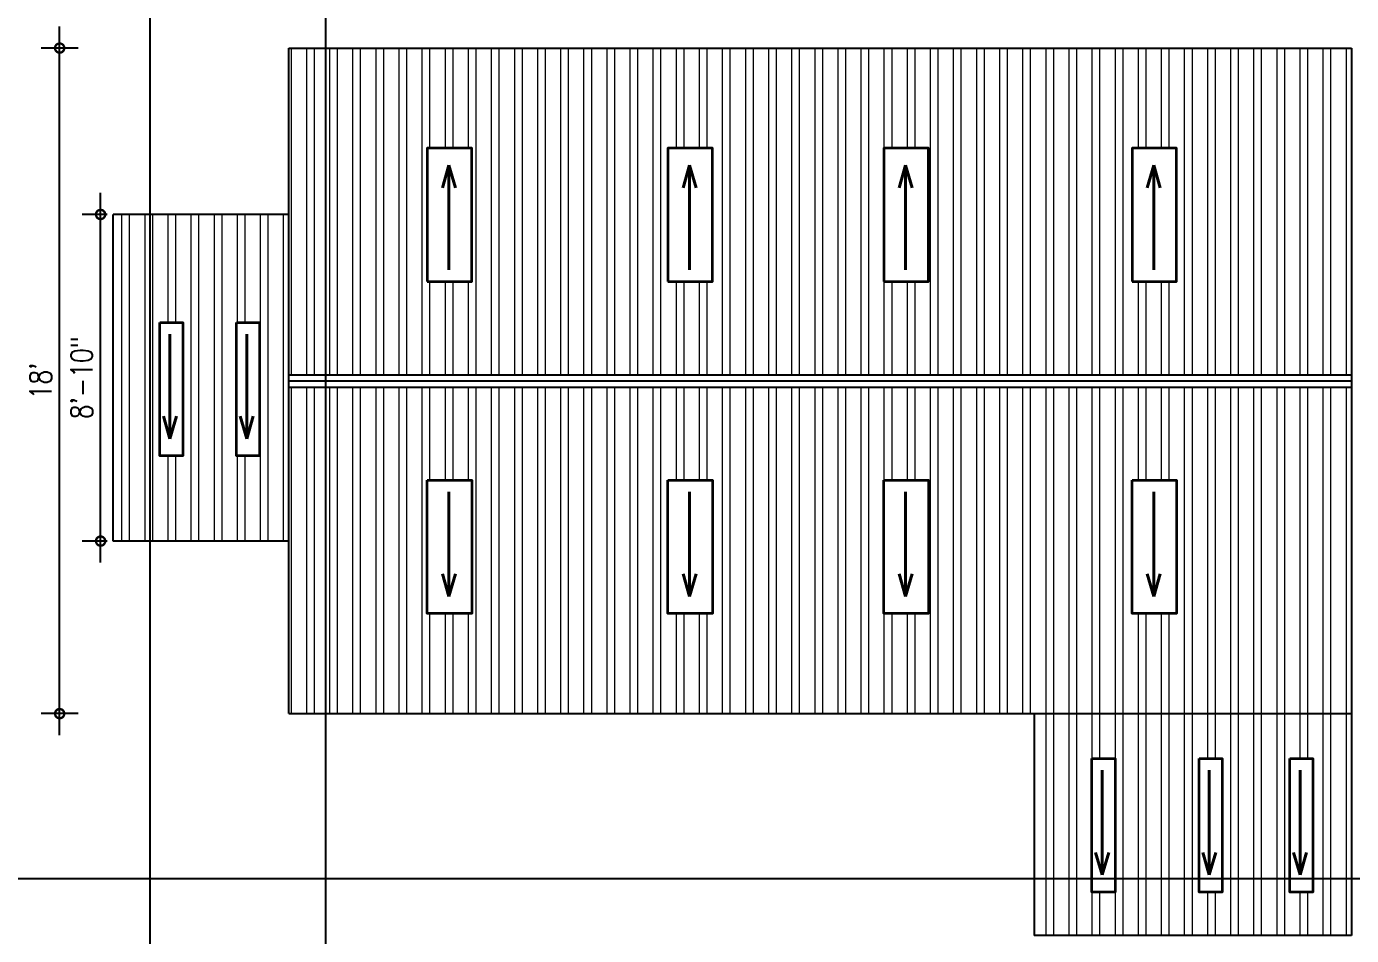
# Model space of a CAD drawing. Header units: inches. Extents: x 0 to 383786, y -43792 to 0.
# Drawn here: x 362657.8 to 363088, y -40636.4 to -40341.4 of the extents above; entities that cross this region are included whole.
import ezdxf

# ---------------------------------------------------------------- set-up
doc = ezdxf.new("R2010")
doc.units = ezdxf.units.IN
doc.header["$LTSCALE"] = 2
doc.header["$MEASUREMENT"] = 0
doc.header["$PDMODE"] = 34
doc.layers.get('0').update_dxf_attribs({"linetype": 'CONTINUOUS'})
doc.layers.get('DEFPOINTS').update_dxf_attribs({"color": 141, "linetype": 'CONTINUOUS'})
for name, color, linetype, lineweight in [('DIM_LINE', 173, 'CONTINUOUS', 20), ('door', 20, 'CONTINUOUS', 35), ('WALL - A', 1, 'CONTINUOUS', 40)]:
    doc.layers.add(name, color=color, linetype=linetype, lineweight=lineweight)
doc.styles.add('ROMANS', font='Romans.shx', dxfattribs={"width": 0.8})
doc.dimstyles.new('8 SCALE', dxfattribs={"dimscale": 0, "dimtxt": 7, "dimasz": 6, "dimexe": 6, "dimexo": 2, "dimgap": 2, "dimtad": 1, "dimdec": 0, "dimzin": 0, "dimdsep": 46, "dimlunit": 4, "dimtxsty": 'ROMANS', "dimblk": 'DOTSMALL', "dimcen": 0, "dimdle": 7, "dimclrd": 8, "dimclre": 8, "dimclrt": 3, "dimadec": 0, "dimazin": 0, "dimtfac": 1, "dimtdec": 0, "dimtofl": 0, "dimtmove": 2, "dimatfit": 3, "dimfxl": 6, "dimfxlon": 1, "dimtolj": 1, "dimtzin": 0, "dimarcsym": 0})
pattern_1 = [(270, (320661.323, -377031.81), (7.5, -9e-16), []), (270, (320658.823, -377034.31), (7.5, -9e-16), [])]

# ---------------------------------------------------------------- blocks, each defined once
blk = doc.blocks.new('_DOTSMALL')
at = {"color": 0, "linetype": 'ByBlock', "const_width": 0.5}
blk.add_lwpolyline([(-0.0625, 0, 1), (0.0625, 0, 1)], format="xyb", close=True, dxfattribs=at)
blk = doc.blocks.new('*D677')
at = {"color": 8, "lineweight": -2, "ltscale": 0.5, "transparency": 16777216}
for p, q in [((362668.61, -40571.36), (362668.61, -40341.36)), ((362674.61, -40348.36), (362662.61, -40348.36)), ((362674.61, -40564.36), (362662.61, -40564.36))]:
    blk.add_line(p, q, dxfattribs=at)
at = {"layer": 'DEFPOINTS', "color": 0, "ltscale": 0.5, "transparency": 16777216}
for p in [(362668.61, -40348.36), (362743, -40348.36), (362743, -40564.36)]:
    blk.add_point(p, dxfattribs=at)
at = {"color": 8, "lineweight": -2, "ltscale": 0.5, "transparency": 16777216, "xscale": 6, "yscale": 6, "zscale": 6}
for p, rotation in [((362668.61, -40348.36), 90), ((362668.61, -40564.36), 270)]:
    blk.add_blockref('_DOTSMALL', p, dxfattribs=dict(at, rotation=rotation))
at = {"color": 3, "ltscale": 0.5, "transparency": 16777216, "insert": (362662.44, -40456.36), "char_height": 7, "attachment_point": 5, "rotation": 90, "style": 'ROMANS'}
blk.add_mtext("\\A1;18'", dxfattribs=at)
blk = doc.blocks.new('*D678')
at = {"color": 8, "lineweight": -2, "ltscale": 0.5, "transparency": 16777216}
for p, q in [((362681.9, -40515.36), (362681.9, -40395.36)), ((362684, -40402.36), (362675.9, -40402.36)), ((362684, -40508.36), (362675.9, -40508.36))]:
    blk.add_line(p, q, dxfattribs=at)
at = {"layer": 'DEFPOINTS', "color": 0, "ltscale": 0.5, "transparency": 16777216}
for p in [(362681.9, -40402.36), (362686, -40402.36), (362686, -40508.36)]:
    blk.add_point(p, dxfattribs=at)
at = {"color": 8, "lineweight": -2, "ltscale": 0.5, "transparency": 16777216, "xscale": 6, "yscale": 6, "zscale": 6}
for p, rotation in [((362681.9, -40402.36), 90), ((362681.9, -40508.36), 270)]:
    blk.add_blockref('_DOTSMALL', p, dxfattribs=dict(at, rotation=rotation))
at = {"color": 3, "ltscale": 0.5, "transparency": 16777216, "insert": (362675.73, -40455.36), "char_height": 7, "attachment_point": 5, "rotation": 90, "style": 'ROMANS'}
blk.add_mtext('\\A1;8\'-10"', dxfattribs=at)

msp = doc.modelspace()

# ---------------------------------------------------------------- hatches: boundary and pattern name
at = {"layer": 'DIM_LINE'}
h = msp.add_hatch(dxfattribs=at)
h.set_pattern_fill('ANSI32', color=256, scale=20, angle=225)
h.set_pattern_definition(pattern_1)
h.paths.add_polyline_path([(362743, -40454.36), (363088, -40454.36), (363088, -40348.36), (362743, -40348.36)])
h.paths.add_polyline_path([(362787.96, -40380.81), (362802.41, -40380.81), (362802.41, -40424.13), (362787.96, -40424.13)], flags=16)
h.paths.add_polyline_path([(362866.09, -40380.81), (362880.54, -40380.81), (362880.54, -40424.13), (362866.09, -40424.13)], flags=16)
h.paths.add_polyline_path([(362936.2, -40380.81), (362950.65, -40380.81), (362950.65, -40424.13), (362936.2, -40424.13)], flags=16)
h.paths.add_polyline_path([(363016.78, -40380.81), (363031.23, -40380.81), (363031.23, -40424.13), (363016.78, -40424.13)], flags=16)
h = msp.add_hatch(dxfattribs=at)
h.set_pattern_fill('ANSI32', color=256, scale=20, angle=225)
h.set_pattern_definition(pattern_1)
h.paths.add_polyline_path([(362686, -40402.36), (362686, -40508.36), (362743, -40508.36), (362743, -40402.36)])
h.paths.add_polyline_path([(362708.61, -40437.4), (362708.61, -40480.73), (362701.11, -40480.73), (362701.11, -40437.4)], flags=16)
h.paths.add_polyline_path([(362726.02, -40437.4), (362733.52, -40437.4), (362733.52, -40480.73), (362726.02, -40480.73)], flags=16)
h = msp.add_hatch(dxfattribs=at)
h.set_pattern_fill('ANSI32', color=256, scale=20, angle=225)
h.set_pattern_definition(pattern_1)
h.paths.add_polyline_path([(362743, -40564.36), (363088, -40564.36), (363088, -40458.36), (362743, -40458.36)])
h.paths.add_polyline_path([(362787.96, -40488.58), (362802.41, -40488.58), (362802.41, -40531.91), (362787.96, -40531.91)], flags=16)
h.paths.add_polyline_path([(362866.09, -40488.58), (362880.54, -40488.58), (362880.54, -40531.91), (362866.09, -40531.91)], flags=16)
h.paths.add_polyline_path([(362936.2, -40488.58), (362950.65, -40488.58), (362950.65, -40531.91), (362936.2, -40531.91)], flags=16)
h.paths.add_polyline_path([(363016.78, -40488.58), (363031.23, -40488.58), (363031.23, -40531.91), (363016.78, -40531.91)], flags=16)
h = msp.add_hatch(dxfattribs=at)
h.set_pattern_fill('ANSI32', color=256, scale=20, angle=225)
h.set_pattern_definition(pattern_1)
h.paths.add_polyline_path([(362985, -40564.36), (362985, -40636.36), (363088, -40636.36), (363088, -40564.36)])
h.paths.add_polyline_path([(363011.22, -40578.94), (363011.22, -40622.27), (363003.72, -40622.27), (363003.72, -40578.94)], flags=16)
h.paths.add_polyline_path([(363038.5, -40578.94), (363046, -40578.94), (363046, -40622.27), (363038.5, -40622.27)], flags=16)
h.paths.add_polyline_path([(363067.96, -40578.94), (363075.46, -40578.94), (363075.46, -40622.27), (363067.96, -40622.27)], flags=16)

# ---------------------------------------------------------------- linework, layer by layer
at = {"color": 242, "ltscale": 0.5, "true_color": 0xcd2027}
for p, q in [((362743, -40348.36), (363088, -40348.36)), ((362743, -40564.36), (363088, -40564.36))]:
    msp.add_line(p, q, dxfattribs=at)
at = {"ltscale": 0.5}
for p, q in [((362743, -40564.36), (362743, -40348.36)), ((363088, -40348.36), (363088, -40636.36)), ((362743, -40402.36), (362686, -40402.36)), ((362686, -40508.36), (362686, -40402.36)), ((362743, -40454.36), (363088, -40454.36)), ((362743, -40456.36), (363088, -40456.36)), ((362743, -40458.36), (363088, -40458.36)), ((362743, -40508.36), (362686, -40508.36)), ((362985, -40564.36), (362985, -40636.36)), ((363088, -40636.36), (362985, -40636.36))]:
    msp.add_line(p, q, dxfattribs=at)
for p, direction in [((362698, -40833.29), (0, 1)), ((362755, -40890.66), (0, 1)), ((362386.57, -40617.82), (1, 0))]:
    msp.add_xline(p, direction, dxfattribs=at)
at = {"layer": 'door', "ltscale": 0.5}
for points in [[(362787.96, -40424.13), (362802.41, -40424.13), (362802.41, -40380.81), (362787.96, -40380.81)], [(362866.09, -40424.13), (362880.54, -40424.13), (362880.54, -40380.81), (362866.09, -40380.81)], [(362936.2, -40424.13), (362950.65, -40424.13), (362950.65, -40380.81), (362936.2, -40380.81)], [(363016.78, -40424.13), (363031.23, -40424.13), (363031.23, -40380.81), (363016.78, -40380.81)], [(362701.11, -40437.4), (362708.61, -40437.4), (362708.61, -40480.73), (362701.11, -40480.73)], [(362726.02, -40437.4), (362733.52, -40437.4), (362733.52, -40480.73), (362726.02, -40480.73)], [(362787.96, -40488.58), (362802.41, -40488.58), (362802.41, -40531.91), (362787.96, -40531.91)], [(362866.09, -40488.58), (362880.54, -40488.58), (362880.54, -40531.91), (362866.09, -40531.91)], [(362936.2, -40488.58), (362950.65, -40488.58), (362950.65, -40531.91), (362936.2, -40531.91)], [(363016.78, -40488.58), (363031.23, -40488.58), (363031.23, -40531.91), (363016.78, -40531.91)], [(363003.72, -40578.94), (363011.22, -40578.94), (363011.22, -40622.27), (363003.72, -40622.27)], [(363038.5, -40578.94), (363046, -40578.94), (363046, -40622.27), (363038.5, -40622.27)], [(363067.96, -40578.94), (363075.46, -40578.94), (363075.46, -40622.27), (363067.96, -40622.27)]]:
    msp.add_lwpolyline(points, close=True, dxfattribs=at)
at = {"layer": 'WALL - A'}
for p, q in [((362794.99, -40386.4), (362792.86, -40393.69)), ((362794.99, -40420.37), (362794.99, -40386.4)), ((362794.99, -40386.4), (362797.12, -40393.69)), ((362873.12, -40386.4), (362870.99, -40393.69)), ((362873.12, -40420.37), (362873.12, -40386.4)), ((362873.12, -40386.4), (362875.24, -40393.69)), ((362943.23, -40386.4), (362941.11, -40393.69)), ((362943.23, -40420.37), (362943.23, -40386.4)), ((362943.23, -40386.4), (362945.36, -40393.69)), ((363023.81, -40386.4), (363021.68, -40393.69)), ((363023.81, -40420.37), (363023.81, -40386.4)), ((363023.81, -40386.4), (363025.93, -40393.69)), ((362704.43, -40441.16), (362704.43, -40475.14)), ((362729.34, -40441.16), (362729.34, -40475.14)), ((362704.43, -40475.14), (362702.3, -40467.84)), ((362704.43, -40475.14), (362706.55, -40467.84)), ((362729.34, -40475.14), (362727.21, -40467.84)), ((362729.34, -40475.14), (362731.47, -40467.84)), ((362794.99, -40492.34), (362794.99, -40526.32)), ((362873.12, -40492.34), (362873.12, -40526.32)), ((362943.23, -40492.34), (362943.23, -40526.32)), ((363023.81, -40492.34), (363023.81, -40526.32)), ((362794.99, -40526.32), (362792.86, -40519.02)), ((362794.99, -40526.32), (362797.12, -40519.02)), ((362873.12, -40526.32), (362870.99, -40519.02)), ((362873.12, -40526.32), (362875.24, -40519.02)), ((362943.23, -40526.32), (362941.11, -40519.02)), ((362943.23, -40526.32), (362945.36, -40519.02)), ((363023.81, -40526.32), (363021.68, -40519.02)), ((363023.81, -40526.32), (363025.93, -40519.02)), ((363007.04, -40582.7), (363007.04, -40616.68)), ((363041.82, -40582.7), (363041.82, -40616.68)), ((363071.28, -40582.7), (363071.28, -40616.68)), ((363007.04, -40616.68), (363004.91, -40609.38)), ((363007.04, -40616.68), (363009.17, -40609.38)), ((363041.82, -40616.68), (363039.7, -40609.38)), ((363041.82, -40616.68), (363043.95, -40609.38)), ((363071.28, -40616.68), (363069.16, -40609.38)), ((363071.28, -40616.68), (363073.41, -40609.38))]:
    msp.add_line(p, q, dxfattribs=at)

# ---------------------------------------------------------------- dimensions: what is measured, and where the dimension line sits
at = {"ltscale": 0.5}
for base, p1, p2, picture, middle in [((362668.61, -40348.36), (362743, -40564.36), (362743, -40348.36), '*D677', (362662.44, -40456.36)), ((362681.9, -40402.36), (362686, -40508.36), (362686, -40402.36), '*D678', (362675.73, -40455.36))]:
    dim = msp.add_linear_dim(base=base, p1=p1, p2=p2, angle=90, dimstyle='8 SCALE', override={"dimscale": 1}, dxfattribs=at)
    dim.commit()
    dim.dimension.update_dxf_attribs({"geometry": picture, "text_midpoint": middle})

doc.saveas('drawing.dxf')
